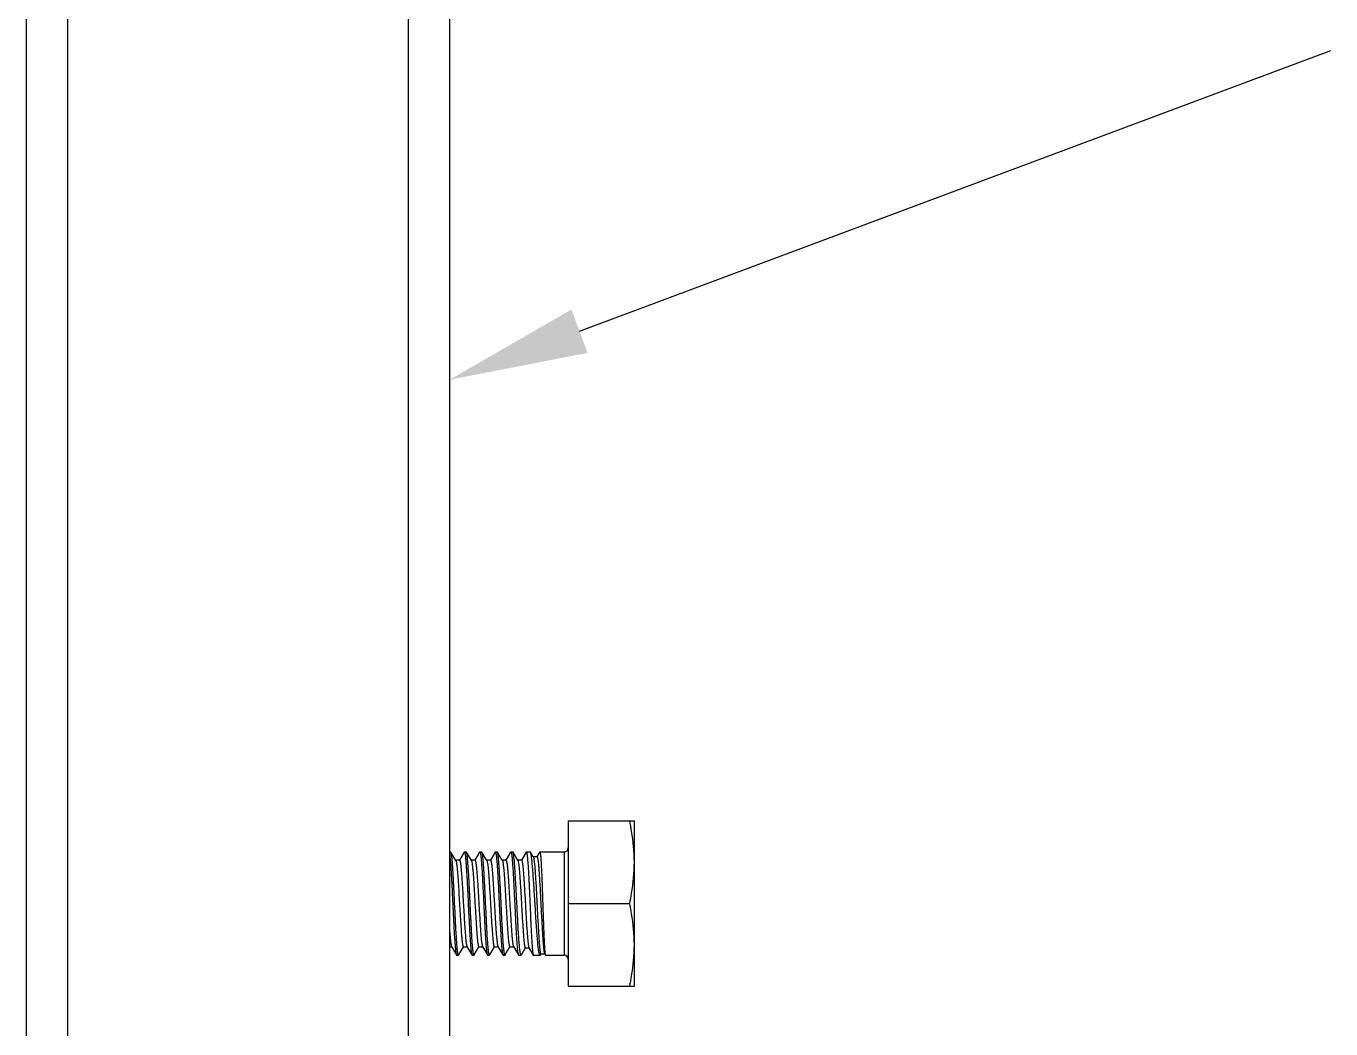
# Model space of a CAD drawing. Extents: x -427546 to -314919, y 698702 to 968782.
# Drawn here: x -406327 to -405387, y 911442 to 912165 of the extents above; entities that cross this region are included whole.
import ezdxf

# ---------------------------------------------------------------- set-up
doc = ezdxf.new("R2010")
doc.units = 0
doc.header["$LTSCALE"] = 1000
doc.header["$MEASUREMENT"] = 0
doc.layers.get('0').update_dxf_attribs({"linetype": 'CONTINUOUS'})

msp = doc.modelspace()

# ---------------------------------------------------------------- linework, layer by layer
at = {"linetype": 'CONTINUOUS'}
for p, q in [((-406327.35, 912799.06), (-406327.35, 910320.85)), ((-406297.58, 912799.06), (-406297.58, 910320.85)), ((-406052.01, 912799.06), (-406052.01, 910320.85)), ((-406022.25, 912799.06), (-406022.25, 910320.85)), ((-405936.67, 911591.86), (-405936.67, 911472.8)), ((-405936.67, 911591.86), (-405889.05, 911591.86)), ((-405889.05, 911472.8), (-405889.05, 911591.86)), ((-406022.25, 911569.54), (-406021.32, 911569.54)), ((-406017.66, 911563.36), (-406021.17, 911569.41)), ((-406011.7, 911569.41), (-406015.13, 911563.51)), ((-406011.7, 911569.41), (-406011.55, 911569.54)), ((-406011.55, 911569.54), (-406010.16, 911569.54)), ((-406010.01, 911569.41), (-406010.16, 911569.54)), ((-406006.5, 911563.36), (-406010.01, 911569.41)), ((-406000.54, 911569.41), (-406003.97, 911563.51)), ((-406000.54, 911569.41), (-406000.39, 911569.54)), ((-406000.39, 911569.54), (-405998.99, 911569.54)), ((-405998.85, 911569.41), (-405998.99, 911569.54)), ((-405995.34, 911563.36), (-405998.85, 911569.41)), ((-405989.38, 911569.41), (-405992.81, 911563.51)), ((-405989.38, 911569.41), (-405989.23, 911569.54)), ((-405989.23, 911569.54), (-405987.83, 911569.54)), ((-405987.68, 911569.41), (-405987.83, 911569.54)), ((-405984.18, 911563.36), (-405987.68, 911569.41)), ((-405978.21, 911569.41), (-405981.65, 911563.51)), ((-405978.21, 911569.41), (-405978.07, 911569.54)), ((-405978.07, 911569.54), (-405976.64, 911569.54)), ((-405976.48, 911569.4), (-405976.64, 911569.54)), ((-405973.01, 911563.42), (-405976.48, 911569.4)), ((-405967.08, 911569.42), (-405970.48, 911563.57)), ((-405967.08, 911569.42), (-405966.94, 911569.54)), ((-405966.94, 911569.54), (-405964.1, 911569.54)), ((-405963.88, 911569.35), (-405964.1, 911569.54)), ((-405961.91, 911565.96), (-405963.88, 911569.35)), ((-405957.25, 911569.46), (-405959.26, 911565.99)), ((-405957.25, 911569.46), (-405957.16, 911569.54)), ((-405957.16, 911569.54), (-405939.65, 911569.54)), ((-405939.65, 911569.54), (-405939.65, 911495.12)), ((-406015.05, 911563.51), (-406017.75, 911563.51)), ((-406003.89, 911563.51), (-406006.59, 911563.51)), ((-405992.72, 911563.51), (-405995.43, 911563.51)), ((-405981.56, 911563.51), (-405984.26, 911563.51)), ((-405984.18, 911563.36), (-405984.14, 911563.29)), ((-405970.39, 911563.57), (-405973.1, 911563.57)), ((-405959.2, 911565.96), (-405961.91, 911565.96)), ((-405961.83, 911565.82), (-405961.91, 911565.96)), ((-405959.26, 911565.99), (-405959.28, 911565.96)), ((-405936.67, 911532.33), (-405892.4, 911532.33)), ((-406022.25, 911501.15), (-406020.72, 911501.15)), ((-406020.8, 911501.3), (-406017.28, 911495.25)), ((-406015.59, 911495.25), (-406012.17, 911501.15)), ((-406012.26, 911501.15), (-406009.55, 911501.15)), ((-406009.64, 911501.3), (-406006.12, 911495.25)), ((-406004.43, 911495.25), (-406001.01, 911501.15)), ((-406001.09, 911501.15), (-405998.39, 911501.15)), ((-405998.48, 911501.3), (-405994.96, 911495.25)), ((-405993.27, 911495.25), (-405989.85, 911501.15)), ((-405989.93, 911501.15), (-405987.23, 911501.15)), ((-405987.32, 911501.3), (-405983.79, 911495.25)), ((-405982.1, 911495.25), (-405978.68, 911501.15)), ((-405978.77, 911501.15), (-405976.07, 911501.15)), ((-405976.23, 911501.47), (-405976.15, 911501.3)), ((-405976.15, 911501.3), (-405972.63, 911495.25)), ((-406017.28, 911495.25), (-406017.13, 911495.12)), ((-406017.13, 911495.12), (-406015.74, 911495.12)), ((-406015.59, 911495.25), (-406015.74, 911495.12)), ((-406006.12, 911495.25), (-406005.97, 911495.12)), ((-406005.97, 911495.12), (-406004.57, 911495.12)), ((-406004.43, 911495.25), (-406004.57, 911495.12)), ((-405994.96, 911495.25), (-405994.81, 911495.12)), ((-405994.81, 911495.12), (-405993.41, 911495.12)), ((-405993.27, 911495.25), (-405993.41, 911495.12)), ((-405983.79, 911495.25), (-405983.65, 911495.12)), ((-405983.65, 911495.12), (-405982.25, 911495.12)), ((-405982.1, 911495.25), (-405982.25, 911495.12)), ((-405972.63, 911495.25), (-405972.49, 911495.12)), ((-405972.49, 911495.12), (-405970.63, 911495.12)), ((-405970.44, 911495.28), (-405970.63, 911495.12)), ((-405970.44, 911495.28), (-405967.5, 911500.35)), ((-405967.59, 911500.35), (-405964.88, 911500.35)), ((-405964.97, 911500.5), (-405961.9, 911495.22)), ((-405961.9, 911495.22), (-405961.79, 911495.12)), ((-405961.79, 911495.12), (-405956.97, 911495.12)), ((-405956.71, 911495.35), (-405956.97, 911495.12)), ((-405956.71, 911495.35), (-405956.34, 911495.99)), ((-405956.39, 911496.02), (-405953.68, 911496.02)), ((-405953.75, 911496.15), (-405953.19, 911495.18)), ((-405953.19, 911495.18), (-405953.12, 911495.12)), ((-405953.12, 911495.12), (-405939.65, 911495.12)), ((-405936.67, 911472.8), (-405889.05, 911472.8))]:
    msp.add_line(p, q, dxfattribs=at)
msp.add_lwpolyline([(-405928.58, 911944.74), (-405387.12, 912147.08)])
for centre, start, end in [((-405939.65, 911572.52), 270, 0), ((-405939.65, 911492.15), 0, 90)]:
    msp.add_arc(centre, 2.98, start, end, dxfattribs=at)
for points, knots in [([(-405889.05, 911562.1), (-405889.05, 911569.58), (-405890.01, 911579.6), (-405891.88, 911589.41), (-405892.4, 911591.86)], [0, 0, 0, 0, 0.749211, 1, 1, 1, 1]), ([(-406022.25, 911568.26), (-406021.95, 911566.61), (-406021.56, 911562.16), (-406021.01, 911554.17), (-406020.48, 911543.86), (-406020.12, 911536.31), (-406019.93, 911532.33)], [0, 0, 0, 0, 0.140047, 0.370694, 0.667791, 1, 1, 1, 1]), ([(-406021.17, 911569.41), (-406021.18, 911569.43), (-406021.22, 911569.49), (-406021.27, 911569.54), (-406021.32, 911569.54)], [0, 0, 0, 0, 0.33644, 1, 1, 1, 1]), ([(-406019.34, 911548.67), (-406019.48, 911551.34), (-406019.69, 911555.15), (-406020.01, 911559.94), (-406020.23, 911562.88), (-406020.46, 911565.32), (-406020.67, 911567.21), (-406020.89, 911568.51), (-406021.05, 911569.2), (-406021.17, 911569.41)], [0, 0, 0, 0, 0.384278, 0.548795, 0.691198, 0.809122, 0.900672, 0.964483, 1, 1, 1, 1]), ([(-406011.55, 911569.54), (-406011.5, 911569.54), (-406011.38, 911569.41), (-406011.22, 911568.93), (-406011, 911567.87), (-406010.78, 911566.11), (-406010.53, 911563.69), (-406010.29, 911560.66), (-406010.05, 911557.08), (-406009.81, 911553.02), (-406009.65, 911550.17), (-406009.57, 911548.67)], [0, 0, 0, 0, 0.007293, 0.021459, 0.073997, 0.159035, 0.275243, 0.420481, 0.591942, 0.786408, 1, 1, 1, 1]), ([(-406007.37, 911532.33), (-406007.58, 911536.84), (-406007.89, 911543.41), (-406008.34, 911551.81), (-406008.66, 911557.24), (-406008.98, 911561.82), (-406009.29, 911565.38), (-406009.56, 911567.66), (-406009.81, 911568.87), (-406009.93, 911569.28), (-406010.01, 911569.41)], [0, 0, 0, 0, 0.363934, 0.530187, 0.678191, 0.802879, 0.899992, 0.966292, 0.987243, 1, 1, 1, 1]), ([(-406000.39, 911569.54), (-406000.31, 911569.54), (-406000.14, 911569.24), (-406000.01, 911568.73), (-405999.84, 911567.82), (-405999.68, 911566.6), (-405999.5, 911565.04), (-405999.26, 911562.35), (-405998.96, 911558.31), (-405998.63, 911552.74), (-405998.28, 911546.39), (-405997.94, 911539.5), (-405997.72, 911534.75), (-405997.6, 911532.33)], [0, 0, 0, 0, 0.006687, 0.021748, 0.045922, 0.079138, 0.121135, 0.17154, 0.295605, 0.446631, 0.618866, 0.805704, 1, 1, 1, 1]), ([(-405996.2, 911532.33), (-405996.42, 911536.84), (-405996.73, 911543.41), (-405997.18, 911551.81), (-405997.5, 911557.24), (-405997.81, 911561.82), (-405998.13, 911565.38), (-405998.4, 911567.66), (-405998.65, 911568.87), (-405998.77, 911569.28), (-405998.85, 911569.41)], [0, 0, 0, 0, 0.363936, 0.530191, 0.678194, 0.802878, 0.899991, 0.966291, 0.987243, 1, 1, 1, 1]), ([(-405989.23, 911569.54), (-405989.15, 911569.54), (-405988.98, 911569.24), (-405988.85, 911568.73), (-405988.68, 911567.82), (-405988.51, 911566.6), (-405988.34, 911565.04), (-405988.1, 911562.35), (-405987.8, 911558.31), (-405987.46, 911552.74), (-405987.12, 911546.39), (-405986.78, 911539.5), (-405986.55, 911534.75), (-405986.44, 911532.33)], [0, 0, 0, 0, 0.006686, 0.021748, 0.045922, 0.079137, 0.121134, 0.171539, 0.2956, 0.446625, 0.618862, 0.805702, 1, 1, 1, 1]), ([(-405985.04, 911532.33), (-405985.26, 911536.84), (-405985.57, 911543.41), (-405986.01, 911551.81), (-405986.34, 911557.24), (-405986.65, 911561.82), (-405986.97, 911565.38), (-405987.24, 911567.66), (-405987.48, 911568.87), (-405987.61, 911569.28), (-405987.68, 911569.41)], [0, 0, 0, 0, 0.363938, 0.530193, 0.678196, 0.802878, 0.89999, 0.96629, 0.987243, 1, 1, 1, 1]), ([(-405978.07, 911569.54), (-405977.98, 911569.54), (-405977.82, 911569.24), (-405977.69, 911568.73), (-405977.51, 911567.82), (-405977.35, 911566.6), (-405977.18, 911565.04), (-405976.93, 911562.35), (-405976.64, 911558.31), (-405976.3, 911552.74), (-405975.96, 911546.39), (-405975.62, 911539.5), (-405975.39, 911534.75), (-405975.28, 911532.33)], [0, 0, 0, 0, 0.006686, 0.021748, 0.045923, 0.079138, 0.121135, 0.171539, 0.295599, 0.446623, 0.618861, 0.805701, 1, 1, 1, 1]), ([(-405973.69, 911532.33), (-405973.92, 911536.83), (-405974.26, 911543.39), (-405974.73, 911551.78), (-405975.07, 911557.21), (-405975.4, 911561.78), (-405975.74, 911565.35), (-405976.02, 911567.63), (-405976.27, 911568.85), (-405976.4, 911569.26), (-405976.48, 911569.4)], [0, 0, 0, 0, 0.36329, 0.529314, 0.6772, 0.8019, 0.899174, 0.965796, 0.986969, 1, 1, 1, 1]), ([(-405966.94, 911569.54), (-405966.86, 911569.54), (-405966.7, 911569.23), (-405966.57, 911568.73), (-405966.41, 911567.82), (-405966.25, 911566.6), (-405966.09, 911565.04), (-405965.85, 911562.35), (-405965.57, 911558.31), (-405965.25, 911552.74), (-405964.93, 911546.39), (-405964.62, 911539.5), (-405964.41, 911534.75), (-405964.3, 911532.33)], [0, 0, 0, 0, 0.006577, 0.021598, 0.045743, 0.078947, 0.120936, 0.171341, 0.295421, 0.446481, 0.618759, 0.805647, 1, 1, 1, 1]), ([(-405960.62, 911532.33), (-405960.89, 911536.79), (-405961.28, 911543.28), (-405961.84, 911551.6), (-405962.23, 911557), (-405962.63, 911561.58), (-405963.01, 911565.17), (-405963.34, 911567.49), (-405963.64, 911568.76), (-405963.79, 911569.19), (-405963.88, 911569.35)], [0, 0, 0, 0, 0.359931, 0.524763, 0.672002, 0.796741, 0.894844, 0.963163, 0.985535, 1, 1, 1, 1]), ([(-405957.16, 911569.54), (-405957.08, 911569.54), (-405956.97, 911569.21), (-405956.86, 911568.74), (-405956.73, 911567.81), (-405956.6, 911566.6), (-405956.47, 911565.04), (-405956.29, 911562.35), (-405956.06, 911558.3), (-405955.81, 911552.74), (-405955.56, 911546.39), (-405955.31, 911539.5), (-405955.14, 911534.75), (-405955.06, 911532.33)], [0, 0, 0, 0, 0.006021, 0.020821, 0.044863, 0.078011, 0.119986, 0.170402, 0.294571, 0.445788, 0.618273, 0.805395, 1, 1, 1, 1]), ([(-406017.66, 911563.36), (-406017.55, 911563.16), (-406017.39, 911562.56), (-406017.17, 911561.44), (-406016.96, 911559.84), (-406016.64, 911556.86), (-406016.26, 911552.2), (-406015.99, 911548.23), (-406015.86, 911546.02)], [0, 0, 0, 0, 0.038835, 0.104857, 0.1976, 0.315752, 0.620526, 1, 1, 1, 1]), ([(-406015.05, 911563.51), (-406014.92, 911563.51), (-406014.7, 911562.97), (-406014.51, 911562.16), (-406014.26, 911560.62), (-406014.03, 911558.62), (-406013.79, 911556.07), (-406013.44, 911551.82), (-406013.22, 911548.42), (-406013.06, 911546.02)], [0, 0, 0, 0, 0.022134, 0.075093, 0.160257, 0.276417, 0.421479, 0.592671, 1, 1, 1, 1]), ([(-406006.5, 911563.36), (-406006.42, 911563.23), (-406006.3, 911562.85), (-406006.05, 911561.73), (-406005.77, 911559.68), (-406005.45, 911556.5), (-406005.12, 911552.45), (-406004.79, 911547.68), (-406004.46, 911542.35), (-406004.13, 911536.66), (-406003.8, 911530.82), (-406003.47, 911525.03), (-406003.14, 911519.5), (-406002.81, 911514.44), (-406002.48, 911510.02), (-406002.16, 911506.4), (-406001.87, 911503.95), (-406001.63, 911502.5), (-406001.46, 911501.79), (-406001.33, 911501.37), (-406001.17, 911501.15), (-406001.09, 911501.15)], [0, 0, 0, 0, 0.007395, 0.019019, 0.054844, 0.106491, 0.172173, 0.249556, 0.335869, 0.428015, 0.522682, 0.616468, 0.706, 0.788063, 0.859716, 0.918399, 0.962047, 0.977755, 0.989231, 0.996485, 1, 1, 1, 1]), ([(-406003.89, 911563.51), (-406003.81, 911563.51), (-406003.65, 911563.29), (-406003.52, 911562.87), (-406003.35, 911562.16), (-406003.11, 911560.71), (-406002.82, 911558.26), (-406002.5, 911554.64), (-406002.17, 911550.22), (-406001.84, 911545.16), (-406001.51, 911539.63), (-406001.18, 911533.84), (-406000.85, 911527.99), (-406000.52, 911522.31), (-406000.19, 911516.98), (-405999.86, 911512.21), (-405999.53, 911508.16), (-405999.21, 911504.98), (-405998.93, 911502.93), (-405998.68, 911501.81), (-405998.56, 911501.43), (-405998.48, 911501.3)], [0, 0, 0, 0, 0.003516, 0.010771, 0.022251, 0.037961, 0.081618, 0.140314, 0.21198, 0.294058, 0.383605, 0.477402, 0.572078, 0.664229, 0.750542, 0.827917, 0.893586, 0.945213, 0.981012, 0.992619, 1, 1, 1, 1]), ([(-405995.34, 911563.36), (-405995.26, 911563.23), (-405995.14, 911562.85), (-405994.88, 911561.73), (-405994.61, 911559.68), (-405994.29, 911556.5), (-405993.96, 911552.45), (-405993.63, 911547.68), (-405993.3, 911542.35), (-405992.97, 911536.66), (-405992.64, 911530.82), (-405992.31, 911525.03), (-405991.97, 911519.5), (-405991.64, 911514.44), (-405991.32, 911510.02), (-405990.99, 911506.4), (-405990.71, 911503.95), (-405990.47, 911502.5), (-405990.3, 911501.79), (-405990.17, 911501.37), (-405990.01, 911501.15), (-405989.93, 911501.15)], [0, 0, 0, 0, 0.007397, 0.019019, 0.054844, 0.106491, 0.172173, 0.249556, 0.335869, 0.428015, 0.522683, 0.616468, 0.706, 0.788064, 0.859716, 0.918399, 0.962047, 0.977754, 0.989232, 0.996484, 1, 1, 1, 1]), ([(-405992.72, 911563.51), (-405992.65, 911563.51), (-405992.49, 911563.29), (-405992.36, 911562.87), (-405992.19, 911562.16), (-405991.95, 911560.71), (-405991.66, 911558.26), (-405991.34, 911554.64), (-405991.01, 911550.22), (-405990.68, 911545.16), (-405990.35, 911539.63), (-405990.02, 911533.84), (-405989.69, 911527.99), (-405989.35, 911522.31), (-405989.02, 911516.98), (-405988.69, 911512.21), (-405988.37, 911508.16), (-405988.05, 911504.98), (-405987.77, 911502.93), (-405987.52, 911501.81), (-405987.39, 911501.43), (-405987.32, 911501.3)], [0, 0, 0, 0, 0.003515, 0.010771, 0.022249, 0.037962, 0.081619, 0.140314, 0.21198, 0.294058, 0.383605, 0.477402, 0.572078, 0.664229, 0.750541, 0.827917, 0.893586, 0.945213, 0.981012, 0.992621, 1, 1, 1, 1]), ([(-405984.14, 911563.29), (-405983.95, 911562.91), (-405983.74, 911561.7), (-405983.41, 911559.43), (-405983.1, 911556.19), (-405982.77, 911552.1), (-405982.45, 911547.31), (-405982.12, 911541.98), (-405981.79, 911536.32), (-405981.46, 911530.51), (-405981.13, 911524.76), (-405980.8, 911519.29), (-405980.47, 911514.28), (-405980.14, 911509.91), (-405979.82, 911506.34), (-405979.54, 911503.92), (-405979.3, 911502.48), (-405979.13, 911501.78), (-405979, 911501.37), (-405978.84, 911501.15), (-405978.77, 911501.15)], [0, 0, 0, 0, 0.020603, 0.057806, 0.110504, 0.176892, 0.254638, 0.340995, 0.432905, 0.527106, 0.620258, 0.709056, 0.790352, 0.861271, 0.919315, 0.962468, 0.977994, 0.989339, 0.996513, 1, 1, 1, 1]), ([(-405981.56, 911563.51), (-405981.49, 911563.51), (-405981.33, 911563.3), (-405981.2, 911562.89), (-405981.03, 911562.2), (-405980.8, 911560.79), (-405980.52, 911558.41), (-405980.2, 911554.89), (-405979.87, 911550.59), (-405979.55, 911545.64), (-405979.22, 911540.23), (-405978.79, 911532.64), (-405978.36, 911525.08), (-405977.92, 911517.82), (-405977.59, 911513.01), (-405977.27, 911508.88), (-405976.96, 911505.56), (-405976.64, 911503.18), (-405976.41, 911501.91), (-405976.23, 911501.47)], [0, 0, 0, 0, 0.003451, 0.010528, 0.02171, 0.037015, 0.079558, 0.136815, 0.206829, 0.287179, 0.375068, 0.467432, 0.652658, 0.739058, 0.81724, 0.884486, 0.938474, 0.977372, 1, 1, 1, 1]), ([(-405973.01, 911563.42), (-405972.93, 911563.28), (-405972.8, 911562.89), (-405972.55, 911561.76), (-405972.27, 911559.66), (-405971.94, 911556.42), (-405971.62, 911552.29), (-405971.28, 911547.43), (-405970.95, 911542), (-405970.62, 911536.22), (-405970.28, 911530.29), (-405969.95, 911524.42), (-405969.62, 911518.83), (-405969.29, 911513.72), (-405968.96, 911509.26), (-405968.64, 911505.63), (-405968.35, 911503.16), (-405968.12, 911501.7), (-405967.95, 911500.99), (-405967.82, 911500.57), (-405967.66, 911500.35), (-405967.59, 911500.35)], [0, 0, 0, 0, 0.007409, 0.01909, 0.055149, 0.107148, 0.173245, 0.251046, 0.337725, 0.430132, 0.524922, 0.618672, 0.708016, 0.789761, 0.861007, 0.919255, 0.962504, 0.978047, 0.989392, 0.996551, 1, 1, 1, 1]), ([(-405970.39, 911563.57), (-405970.32, 911563.57), (-405970.15, 911563.34), (-405970.02, 911562.92), (-405969.85, 911562.19), (-405969.61, 911560.7), (-405969.32, 911558.19), (-405968.99, 911554.5), (-405968.66, 911549.99), (-405968.33, 911544.83), (-405968, 911539.21), (-405967.66, 911533.32), (-405967.33, 911527.4), (-405967, 911521.64), (-405966.67, 911516.26), (-405966.34, 911511.44), (-405966.01, 911507.37), (-405965.69, 911504.18), (-405965.42, 911502.12), (-405965.17, 911501.01), (-405965.04, 911500.63), (-405964.97, 911500.5)], [0, 0, 0, 0, 0.003529, 0.010847, 0.022435, 0.038293, 0.08234, 0.141503, 0.213655, 0.296174, 0.386062, 0.480058, 0.574763, 0.666765, 0.752768, 0.829708, 0.894868, 0.945981, 0.981331, 0.99276, 1, 1, 1, 1]), ([(-405961.83, 911565.82), (-405961.75, 911565.67), (-405961.62, 911565.25), (-405961.35, 911564), (-405961.07, 911561.67), (-405960.74, 911558.05), (-405960.41, 911553.43), (-405960.07, 911547.99), (-405959.73, 911541.94), (-405959.4, 911535.51), (-405959.06, 911528.92), (-405958.73, 911522.43), (-405958.4, 911516.26), (-405958.07, 911510.63), (-405957.75, 911505.75), (-405957.43, 911501.77), (-405957.15, 911499.08), (-405956.91, 911497.5), (-405956.75, 911496.72), (-405956.63, 911496.27), (-405956.47, 911496.02), (-405956.39, 911496.02)], [0, 0, 0, 0, 0.007107, 0.018639, 0.0548, 0.107312, 0.174177, 0.252841, 0.34033, 0.433375, 0.528546, 0.622381, 0.711512, 0.792794, 0.863403, 0.920942, 0.963521, 0.978774, 0.989867, 0.996808, 1, 1, 1, 1]), ([(-405959.2, 911565.96), (-405959.12, 911565.96), (-405958.95, 911565.69), (-405958.82, 911565.21), (-405958.64, 911564.38), (-405958.4, 911562.69), (-405958.1, 911559.84), (-405957.77, 911555.67), (-405957.43, 911550.58), (-405957.1, 911544.79), (-405956.76, 911538.5), (-405956.43, 911531.95), (-405956.09, 911525.39), (-405955.76, 911519.04), (-405955.43, 911513.14), (-405955.1, 911507.89), (-405954.79, 911503.48), (-405954.47, 911500.05), (-405954.2, 911497.85), (-405953.95, 911496.68), (-405953.83, 911496.29), (-405953.75, 911496.15)], [0, 0, 0, 0, 0.00344, 0.010899, 0.022787, 0.039077, 0.08427, 0.144807, 0.218371, 0.302169, 0.393053, 0.48765, 0.582499, 0.674175, 0.759417, 0.835242, 0.899047, 0.9487, 0.982621, 0.993382, 1, 1, 1, 1]), ([(-405892.4, 911532.33), (-405891.88, 911534.78), (-405890.01, 911544.6), (-405889.05, 911554.61), (-405889.05, 911562.1)], [0, 0, 0, 0, 0.250789, 1, 1, 1, 1]), ([(-406018.53, 911532.33), (-406018.59, 911533.74), (-406018.85, 911539.18), (-406019.12, 911544.63), (-406019.34, 911548.67)], [0, 0, 0, 0, 0.258222, 1, 1, 1, 1]), ([(-406009.57, 911548.67), (-406009.5, 911547.37), (-406009.22, 911541.93), (-406008.96, 911536.48), (-406008.76, 911532.33)], [0, 0, 0, 0, 0.238495, 1, 1, 1, 1]), ([(-406015.86, 911546.02), (-406015.7, 911543.54), (-406015.39, 911538.44), (-406014.96, 911530.75), (-406014.52, 911523.17), (-406014.09, 911516.17), (-406013.71, 911510.91), (-406013.4, 911507.33), (-406013.18, 911505.2), (-406012.97, 911503.53), (-406012.74, 911502.27), (-406012.58, 911501.58), (-406012.37, 911501.15), (-406012.26, 911501.15)], [0, 0, 0, 0, 0.165501, 0.339784, 0.511803, 0.670616, 0.80615, 0.862438, 0.909852, 0.947659, 0.975319, 0.992557, 1, 1, 1, 1]), ([(-406013.06, 911546.02), (-406012.76, 911541.18), (-406012.35, 911533.86), (-406011.79, 911524.23), (-406011.38, 911517.42), (-406010.97, 911511.48), (-406010.61, 911507.23), (-406010.31, 911504.52), (-406010.1, 911503.06), (-406009.9, 911502.03), (-406009.75, 911501.48), (-406009.64, 911501.3)], [0, 0, 0, 0, 0.324453, 0.489839, 0.64461, 0.779868, 0.887864, 0.929656, 0.962499, 0.985988, 1, 1, 1, 1]), ([(-406019.93, 911532.33), (-406019.71, 911527.82), (-406019.4, 911521.25), (-406018.95, 911512.85), (-406018.63, 911507.41), (-406018.31, 911502.84), (-406018, 911499.28), (-406017.73, 911497), (-406017.48, 911495.79), (-406017.36, 911495.39), (-406017.28, 911495.25)], [0, 0, 0, 0, 0.363997, 0.530272, 0.678287, 0.802974, 0.90007, 0.966338, 0.987267, 1, 1, 1, 1]), ([(-406015.74, 911495.12), (-406015.82, 911495.12), (-406015.98, 911495.42), (-406016.11, 911495.93), (-406016.29, 911496.84), (-406016.45, 911498.06), (-406016.63, 911499.62), (-406016.87, 911502.31), (-406017.17, 911506.36), (-406017.5, 911511.92), (-406017.84, 911518.27), (-406018.19, 911525.17), (-406018.41, 911529.91), (-406018.53, 911532.33)], [0, 0, 0, 0, 0.006687, 0.021749, 0.045924, 0.07914, 0.121138, 0.171544, 0.295611, 0.44664, 0.618872, 0.805705, 1, 1, 1, 1]), ([(-406008.76, 911532.33), (-406008.55, 911527.82), (-406008.24, 911521.25), (-406007.79, 911512.85), (-406007.47, 911507.41), (-406007.15, 911502.84), (-406006.83, 911499.28), (-406006.57, 911497), (-406006.32, 911495.79), (-406006.2, 911495.39), (-406006.12, 911495.25)], [0, 0, 0, 0, 0.363992, 0.530264, 0.678281, 0.802969, 0.900068, 0.966337, 0.987267, 1, 1, 1, 1]), ([(-406004.57, 911495.12), (-406004.66, 911495.12), (-406004.82, 911495.42), (-406004.95, 911495.93), (-406005.13, 911496.84), (-406005.29, 911498.06), (-406005.46, 911499.62), (-406005.71, 911502.31), (-406006, 911506.36), (-406006.34, 911511.92), (-406006.68, 911518.27), (-406007.02, 911525.17), (-406007.25, 911529.91), (-406007.37, 911532.33)], [0, 0, 0, 0, 0.006687, 0.02175, 0.045925, 0.079141, 0.121139, 0.171544, 0.29561, 0.446639, 0.618874, 0.805705, 1, 1, 1, 1]), ([(-405997.6, 911532.33), (-405997.39, 911527.82), (-405997.07, 911521.25), (-405996.63, 911512.85), (-405996.31, 911507.41), (-405995.99, 911502.84), (-405995.67, 911499.28), (-405995.41, 911497), (-405995.16, 911495.79), (-405995.04, 911495.39), (-405994.96, 911495.25)], [0, 0, 0, 0, 0.36399, 0.530265, 0.678283, 0.80297, 0.900067, 0.966336, 0.987267, 1, 1, 1, 1]), ([(-405993.41, 911495.12), (-405993.5, 911495.12), (-405993.66, 911495.42), (-405993.79, 911495.93), (-405993.97, 911496.84), (-405994.13, 911498.06), (-405994.3, 911499.62), (-405994.55, 911502.31), (-405994.84, 911506.36), (-405995.18, 911511.92), (-405995.52, 911518.27), (-405995.86, 911525.17), (-405996.09, 911529.91), (-405996.2, 911532.33)], [0, 0, 0, 0, 0.006687, 0.02175, 0.045926, 0.079142, 0.121139, 0.171543, 0.295606, 0.446635, 0.618871, 0.805705, 1, 1, 1, 1]), ([(-405986.44, 911532.33), (-405986.22, 911527.82), (-405985.91, 911521.25), (-405985.47, 911512.85), (-405985.14, 911507.41), (-405984.83, 911502.84), (-405984.51, 911499.28), (-405984.24, 911497), (-405983.99, 911495.79), (-405983.87, 911495.39), (-405983.79, 911495.25)], [0, 0, 0, 0, 0.363992, 0.53027, 0.678287, 0.802972, 0.900066, 0.966335, 0.987267, 1, 1, 1, 1]), ([(-405982.25, 911495.12), (-405982.33, 911495.12), (-405982.5, 911495.42), (-405982.63, 911495.93), (-405982.8, 911496.84), (-405982.97, 911498.06), (-405983.14, 911499.62), (-405983.38, 911502.31), (-405983.68, 911506.36), (-405984.02, 911511.92), (-405984.36, 911518.27), (-405984.7, 911525.16), (-405984.93, 911529.91), (-405985.04, 911532.33)], [0, 0, 0, 0, 0.006687, 0.021749, 0.045924, 0.07914, 0.121137, 0.17154, 0.295601, 0.446627, 0.618864, 0.805703, 1, 1, 1, 1]), ([(-405975.28, 911532.33), (-405975.06, 911527.82), (-405974.75, 911521.25), (-405974.3, 911512.85), (-405973.98, 911507.41), (-405973.66, 911502.84), (-405973.35, 911499.28), (-405973.08, 911497), (-405972.83, 911495.79), (-405972.71, 911495.39), (-405972.63, 911495.25)], [0, 0, 0, 0, 0.363998, 0.530276, 0.678291, 0.802973, 0.900067, 0.966336, 0.987267, 1, 1, 1, 1]), ([(-405970.63, 911495.12), (-405970.72, 911495.12), (-405970.9, 911495.41), (-405971.05, 911495.93), (-405971.25, 911496.84), (-405971.52, 911498.68), (-405971.85, 911501.79), (-405972.21, 911506.35), (-405972.58, 911511.92), (-405972.95, 911518.27), (-405973.32, 911525.16), (-405973.57, 911529.91), (-405973.69, 911532.33)], [0, 0, 0, 0, 0.007081, 0.022303, 0.046557, 0.07981, 0.172207, 0.296205, 0.44712, 0.619207, 0.805877, 1, 1, 1, 1]), ([(-405964.3, 911532.33), (-405964.1, 911527.79), (-405963.81, 911521.18), (-405963.4, 911512.74), (-405963.11, 911507.29), (-405962.82, 911502.71), (-405962.57, 911499.52), (-405962.36, 911497.52), (-405962.22, 911496.47), (-405962.08, 911495.74), (-405961.97, 911495.35), (-405961.9, 911495.22)], [0, 0, 0, 0, 0.366142, 0.533181, 0.681612, 0.806274, 0.90284, 0.939518, 0.968031, 0.988196, 1, 1, 1, 1]), ([(-405956.97, 911495.12), (-405957.07, 911495.12), (-405957.3, 911495.39), (-405957.48, 911495.93), (-405957.71, 911496.84), (-405958.04, 911498.68), (-405958.43, 911501.79), (-405958.86, 911506.35), (-405959.3, 911511.92), (-405959.74, 911518.27), (-405960.18, 911525.16), (-405960.47, 911529.91), (-405960.62, 911532.33)], [0, 0, 0, 0, 0.007835, 0.023392, 0.047821, 0.08116, 0.173569, 0.297436, 0.448123, 0.619913, 0.806242, 1, 1, 1, 1]), ([(-405955.06, 911532.33), (-405954.98, 911529.99), (-405954.82, 911525.4), (-405954.58, 911518.73), (-405954.35, 911512.54), (-405954.12, 911507.05), (-405953.9, 911502.48), (-405953.7, 911499.3), (-405953.54, 911497.34), (-405953.43, 911496.33), (-405953.32, 911495.65), (-405953.25, 911495.29), (-405953.19, 911495.18)], [0, 0, 0, 0, 0.188442, 0.370144, 0.538605, 0.687798, 0.812406, 0.907981, 0.943781, 0.971161, 0.989909, 1, 1, 1, 1]), ([(-405889.05, 911502.57), (-405889.05, 911510.05), (-405890.01, 911520.06), (-405891.88, 911529.88), (-405892.4, 911532.33)], [0, 0, 0, 0, 0.749211, 1, 1, 1, 1]), ([(-406022.25, 911513.25), (-406022.14, 911511.72), (-406021.93, 911508.98), (-406021.58, 911505.41), (-406021.29, 911503.11), (-406021.02, 911501.87), (-406020.89, 911501.45), (-406020.8, 911501.3)], [0, 0, 0, 0, 0.381828, 0.682922, 0.89127, 0.958208, 1, 1, 1, 1]), ([(-405892.4, 911472.8), (-405891.88, 911475.25), (-405890.01, 911485.07), (-405889.05, 911495.08), (-405889.05, 911502.57)], [0, 0, 0, 0, 0.250789, 1, 1, 1, 1])]:
    msp.add_open_spline(points, degree=3, knots=knots, dxfattribs=at)
msp.add_solid([(-405922.74, 911929.13), (-406022.25, 911909.74), (-405934.41, 911960.36)])

doc.saveas('drawing.dxf')
